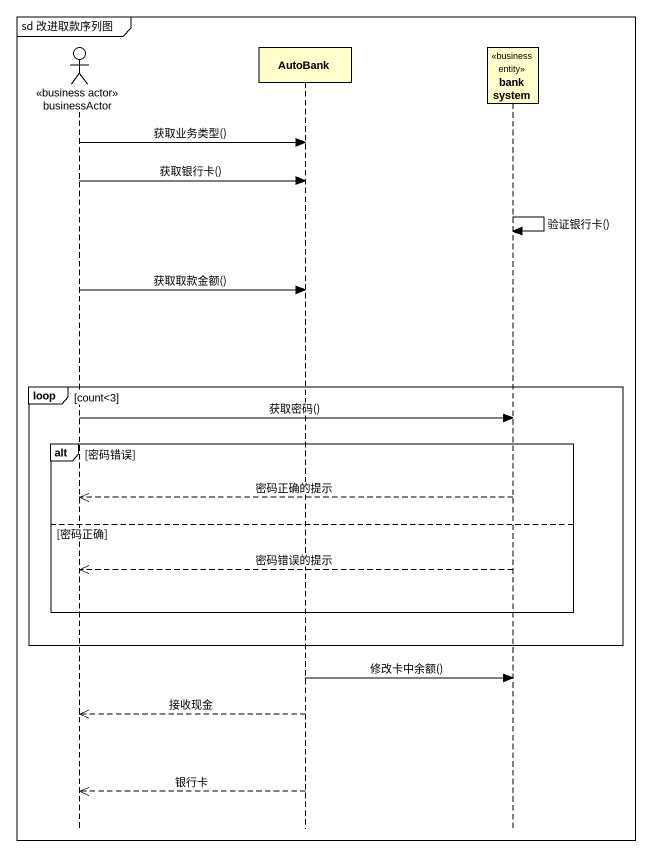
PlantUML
@startuml
mainframe sd 改进取款序列图
hide footbox
actor businessActor <<business actor>>
participant AutoBank
participant "bank system" as bank_system <<business entity>>

businessActor -> AutoBank : 获取业务类型()
businessActor -> AutoBank : 获取银行卡()
bank_system -> bank_system : 验证银行卡()
businessActor -> AutoBank : 获取取款金额()
loop count<3
  businessActor -> bank_system : 获取密码()
  alt 密码错误
    bank_system -->> businessActor : 密码正确的提示
  else 密码正确
    bank_system -->> businessActor : 密码错误的提示
  end
end
AutoBank -> bank_system : 修改卡中余额()
AutoBank -->> businessActor : 接收现金
AutoBank -->> businessActor : 银行卡
@enduml
